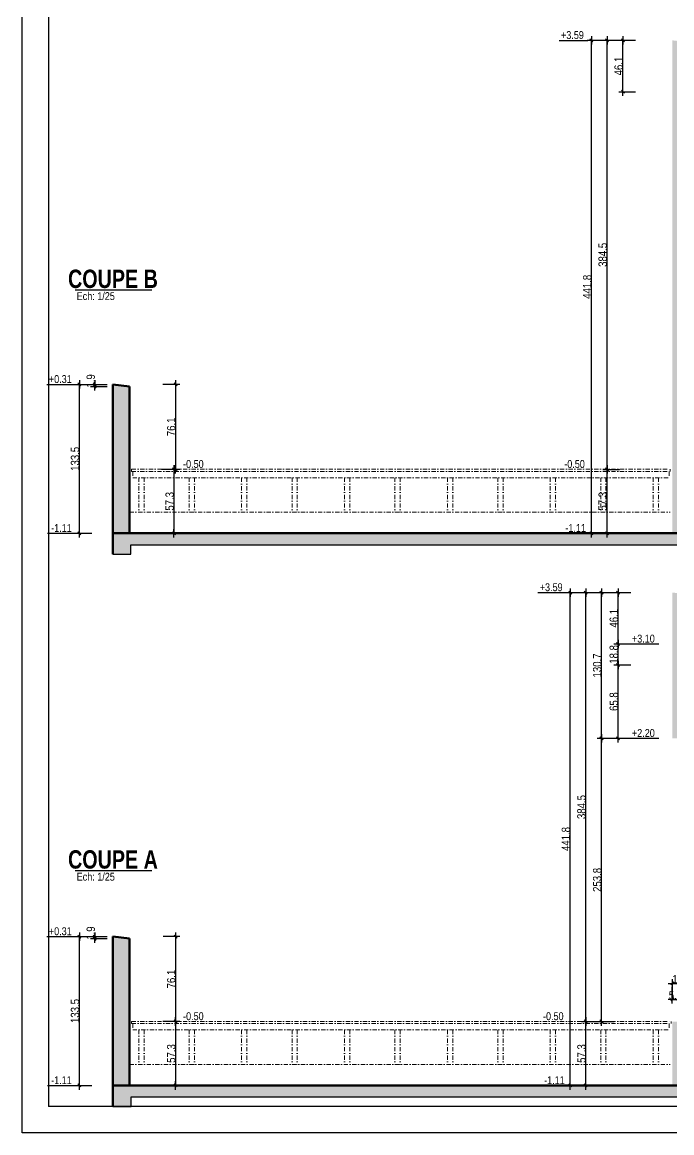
# Model space of a CAD drawing. Header units: millimetres. Extents: x 27344 to 33753, y -41751 to -37578.
# Drawn here: x 27344 to 28507, y -41751 to -39761 of the extents above; entities that cross this region are included whole.
import ezdxf
from ezdxf.enums import TextEntityAlignment as Align

# ---------------------------------------------------------------- set-up
doc = ezdxf.new("R2010")
doc.units = ezdxf.units.MM
doc.linetypes.add('TIRETPTX2', pattern=[50.8, 25.4, -12.7, 0, -12.7])
for name, color, linetype in [('01-Cad  2', 1, 'Continuous'), ('01_cote_gen', 4, 'Continuous'), ('01_poch_BN', 9, 'Continuous'), ('01_texte', 230, 'Continuous'), ('AA_COTES', 2, 'Continuous')]:
    doc.layers.add(name, color=color, linetype=linetype)
doc.layers.add('01_murs_coup', color=5, linetype='Continuous', lineweight=60)
doc.layers.add('01_tram_axes', color=2, linetype='TIRETPTX2', lineweight=9)
doc.styles.add('ARIAL NA', font='ARIALN.TTF')
doc.styles.add('impact', font='impact.ttf')
doc.styles.add('STYLE2', font='ARIALN.TTF')
doc.dimstyles.new('JB25', dxfattribs={"dimscale": 0.1, "dimtxt": 150, "dimasz": 15, "dimexe": 0.1, "dimexo": 0.1, "dimgap": 0.09, "dimtad": 1, "dimdec": 1, "dimlfac": 0.5, "dimdsep": 46, "dimtxsty": 'STYLE2', "dimblk1": 'BOND_G', "dimblk2": 'BOND_D', "dimsah": 1, "dimcen": 1.5, "dimdle": 0.01, "dimse1": 1, "dimse2": 1, "dimclrd": 4, "dimclre": 2, "dimclrt": 6, "dimazin": 2, "dimtfac": 2.333333, "dimtdec": 1, "dimtix": 1, "dimtmove": 2, "dimatfit": 3, "dimldrblk": 'BOND_G', "dimfxl": 1, "dimtolj": 1, "dimtzin": 0, "dimarcsym": 0})

# ---------------------------------------------------------------- blocks, each defined once
blk = doc.blocks.new('BOND_G')
at = {"layer": 'AA_COTES', "color": 0}
for p, q in [((0, -5), (0, 15)), ((5, 0), (-5, 0)), ((1.8, 1.8), (-1.8, -1.8))]:
    blk.add_line(p, q, dxfattribs=at)
blk = doc.blocks.new('BOND_D')
at = {"layer": 'AA_COTES', "color": 0}
for p, q in [((5, 0), (-5, 0)), ((-1.8, -1.8), (1.8, 1.8)), ((0, 5), (0, -15))]:
    blk.add_line(p, q, dxfattribs=at)
blk = doc.blocks.new('*D3561')
at = {"layer": '01_poch_BN', "color": 4, "lineweight": -2, "ltscale": 0.1, "transparency": 16777216}
for p, q in [((28506.1, -41512.1), (28504.6, -41512.1)), ((28507.6, -41512.1), (28518.8, -41512.1)), ((28520.3, -41512.1), (28521.8, -41512.1))]:
    blk.add_line(p, q, dxfattribs=at)
at = {"layer": 'Defpoints', "color": 0, "ltscale": 0.1, "transparency": 16777216}
for p in [(28518.8, -41512.1), (28507.6, -41525.5), (28518.8, -41525.5)]:
    blk.add_point(p, dxfattribs=at)
at = {"layer": '01_poch_BN', "color": 4, "lineweight": -2, "ltscale": 0.1, "transparency": 16777216, "xscale": 1.5, "yscale": 1.5, "zscale": 1.5}
blk.add_blockref('BOND_G', (28507.6, -41512.1), dxfattribs=at)
at = {"layer": '01_poch_BN', "color": 4, "lineweight": -2, "ltscale": 0.1, "transparency": 16777216, "xscale": 1.5, "yscale": 1.5, "zscale": 1.5, "rotation": 180}
blk.add_blockref('BOND_D', (28518.8, -41512.1), dxfattribs=at)
at = {"layer": '01_poch_BN', "color": 6, "ltscale": 0.1, "transparency": 16777216, "insert": (28513.2, -41504.5), "char_height": 15, "attachment_point": 5, "style": 'STYLE2'}
blk.add_mtext('\\A1;5.6', dxfattribs=at)
blk = doc.blocks.new('*D3563')
at = {"layer": '01_poch_BN', "color": 4, "lineweight": -2, "ltscale": 0.1, "transparency": 16777216}
blk.add_line((28509.1, -41483.4), (28539.9, -41483.4), dxfattribs=at)
at = {"layer": 'Defpoints', "color": 0, "ltscale": 0.1, "transparency": 16777216}
for p in [(28541.4, -41483.4), (28507.6, -41523.9), (28541.4, -41523.9)]:
    blk.add_point(p, dxfattribs=at)
at = {"layer": '01_poch_BN', "color": 4, "lineweight": -2, "ltscale": 0.1, "transparency": 16777216, "xscale": 1.5, "yscale": 1.5, "zscale": 1.5, "rotation": 180}
blk.add_blockref('BOND_G', (28507.6, -41483.4), dxfattribs=at)
at = {"layer": '01_poch_BN', "color": 4, "lineweight": -2, "ltscale": 0.1, "transparency": 16777216, "xscale": 1.5, "yscale": 1.5, "zscale": 1.5}
blk.add_blockref('BOND_D', (28541.4, -41483.4), dxfattribs=at)
at = {"layer": '01_poch_BN', "color": 6, "ltscale": 0.1, "transparency": 16777216, "insert": (28524.5, -41475.8), "char_height": 15, "attachment_point": 5, "style": 'STYLE2'}
blk.add_mtext('\\A1;16.9', dxfattribs=at)
blk = doc.blocks.new('*D3636')
at = {"layer": '01_cote_gen', "color": 4, "lineweight": -2, "ltscale": 0.1, "transparency": 16777216}
blk.add_line((27445.8, -41664.9), (27445.8, -41400.9), dxfattribs=at)
at = {"layer": 'Defpoints', "color": 0, "ltscale": 0.1, "transparency": 16777216}
for p in [(27445.8, -41399.4), (27505.6, -41399.4), (27505.6, -41666.4)]:
    blk.add_point(p, dxfattribs=at)
at = {"layer": '01_cote_gen', "color": 4, "lineweight": -2, "ltscale": 0.1, "transparency": 16777216, "xscale": 1.5, "yscale": 1.5, "zscale": 1.5}
for name, p, rotation in [('BOND_D', (27445.8, -41399.4), 90), ('BOND_G', (27445.8, -41666.4), 270)]:
    blk.add_blockref(name, p, dxfattribs=dict(at, rotation=rotation))
at = {"layer": '01_cote_gen', "color": 6, "ltscale": 0.1, "transparency": 16777216, "insert": (27438.1, -41532.9), "char_height": 15, "attachment_point": 5, "rotation": 90, "style": 'STYLE2'}
blk.add_mtext('\\A1;133.5', dxfattribs=at)
blk = doc.blocks.new('*D3637')
at = {"layer": '01_cote_gen', "color": 4, "lineweight": -2, "ltscale": 0.1, "transparency": 16777216}
blk.add_line((27473.3, -41401.7), (27473.3, -41400.9), dxfattribs=at)
at = {"layer": 'Defpoints', "color": 0, "ltscale": 0.1, "transparency": 16777216}
for p in [(27473.3, -41399.4), (27505.6, -41399.4), (27535.7, -41403.2)]:
    blk.add_point(p, dxfattribs=at)
at = {"layer": '01_cote_gen', "color": 4, "lineweight": -2, "ltscale": 0.1, "transparency": 16777216, "xscale": 1.5, "yscale": 1.5, "zscale": 1.5}
for name, p, rotation in [('BOND_D', (27473.3, -41399.4), 90), ('BOND_G', (27473.3, -41403.2), 270)]:
    blk.add_blockref(name, p, dxfattribs=dict(at, rotation=rotation))
at = {"layer": '01_cote_gen', "color": 6, "ltscale": 0.1, "transparency": 16777216, "insert": (27466.3, -41393.2), "char_height": 15, "attachment_point": 5, "rotation": 90, "style": 'STYLE2'}
blk.add_mtext('\\A1;1.9', dxfattribs=at)
blk = doc.blocks.new('*D3638')
at = {"layer": '01_cote_gen', "color": 4, "lineweight": -2, "ltscale": 0.1, "transparency": 16777216}
blk.add_line((27618.1, -41400.9), (27618.1, -41550.2), dxfattribs=at)
at = {"layer": 'Defpoints', "color": 0, "ltscale": 0.1, "transparency": 16777216}
for p in [(27505.6, -41399.4), (27607, -41551.7), (27618.1, -41551.7)]:
    blk.add_point(p, dxfattribs=at)
at = {"layer": '01_cote_gen', "color": 4, "lineweight": -2, "ltscale": 0.1, "transparency": 16777216, "xscale": 1.5, "yscale": 1.5, "zscale": 1.5}
for name, p, rotation in [('BOND_G', (27618.1, -41399.4), 90), ('BOND_D', (27618.1, -41551.7), 270)]:
    blk.add_blockref(name, p, dxfattribs=dict(at, rotation=rotation))
at = {"layer": '01_cote_gen', "color": 6, "ltscale": 0.1, "transparency": 16777216, "insert": (27610.4, -41475.6), "char_height": 15, "attachment_point": 5, "rotation": 90, "style": 'STYLE2'}
blk.add_mtext('\\A1;76.1', dxfattribs=at)
blk = doc.blocks.new('*D3639')
at = {"layer": '01_cote_gen', "color": 4, "lineweight": -2, "ltscale": 0.1, "transparency": 16777216}
blk.add_line((27618, -41553.2), (27618, -41664.9), dxfattribs=at)
at = {"layer": 'Defpoints', "color": 0, "ltscale": 0.1, "transparency": 16777216}
for p in [(27596.8, -41551.7), (27613.8, -41666.4), (27618, -41666.4)]:
    blk.add_point(p, dxfattribs=at)
at = {"layer": '01_cote_gen', "color": 4, "lineweight": -2, "ltscale": 0.1, "transparency": 16777216, "xscale": 1.5, "yscale": 1.5, "zscale": 1.5}
for name, p, rotation in [('BOND_G', (27618, -41551.7), 90), ('BOND_D', (27618, -41666.4), 270)]:
    blk.add_blockref(name, p, dxfattribs=dict(at, rotation=rotation))
at = {"layer": '01_cote_gen', "color": 6, "ltscale": 0.1, "transparency": 16777216, "insert": (27610.3, -41609.1), "char_height": 15, "attachment_point": 5, "rotation": 90, "style": 'STYLE2'}
blk.add_mtext('\\A1;57.3', dxfattribs=at)
blk = doc.blocks.new('*D3514')
at = {"layer": '01_cote_gen', "color": 4, "lineweight": -2, "ltscale": 0.1, "transparency": 16777216}
blk.add_line((28324.8, -41664.9), (28324.8, -40784.3), dxfattribs=at)
at = {"layer": 'Defpoints', "color": 0, "ltscale": 0.1, "transparency": 16777216}
for p in [(28324.8, -40782.8), (28373.8, -40782.8), (28469.5, -41666.4)]:
    blk.add_point(p, dxfattribs=at)
at = {"layer": '01_cote_gen', "color": 4, "lineweight": -2, "ltscale": 0.1, "transparency": 16777216, "xscale": 1.5, "yscale": 1.5, "zscale": 1.5}
for name, p, rotation in [('BOND_D', (28324.8, -40782.8), 90), ('BOND_G', (28324.8, -41666.4), 270)]:
    blk.add_blockref(name, p, dxfattribs=dict(at, rotation=rotation))
at = {"layer": '01_cote_gen', "color": 6, "ltscale": 0.1, "transparency": 16777216, "insert": (28317.1, -41224.6), "char_height": 15, "attachment_point": 5, "rotation": 90, "style": 'STYLE2'}
blk.add_mtext('\\A1;441.8', dxfattribs=at)
blk = doc.blocks.new('*D3515')
at = {"layer": '01_cote_gen', "color": 4, "lineweight": -2, "ltscale": 0.1, "transparency": 16777216}
blk.add_line((28352.7, -41664.9), (28352.7, -41553.2), dxfattribs=at)
at = {"layer": 'Defpoints', "color": 0, "ltscale": 0.1, "transparency": 16777216}
for p in [(28352.7, -41551.7), (28407.7, -41551.7), (28407.7, -41666.4)]:
    blk.add_point(p, dxfattribs=at)
at = {"layer": '01_cote_gen', "color": 4, "lineweight": -2, "ltscale": 0.1, "transparency": 16777216, "xscale": 1.5, "yscale": 1.5, "zscale": 1.5}
for name, p, rotation in [('BOND_D', (28352.7, -41551.7), 90), ('BOND_G', (28352.7, -41666.4), 270)]:
    blk.add_blockref(name, p, dxfattribs=dict(at, rotation=rotation))
at = {"layer": '01_cote_gen', "color": 6, "ltscale": 0.1, "transparency": 16777216, "insert": (28345, -41609.1), "char_height": 15, "attachment_point": 5, "rotation": 90, "style": 'STYLE2'}
blk.add_mtext('\\A1;57.3', dxfattribs=at)
blk = doc.blocks.new('*D3516')
at = {"layer": '01_cote_gen', "color": 4, "lineweight": -2, "ltscale": 0.1, "transparency": 16777216}
blk.add_line((28352.7, -41550.2), (28352.7, -40784.3), dxfattribs=at)
at = {"layer": 'Defpoints', "color": 0, "ltscale": 0.1, "transparency": 16777216}
for p in [(28352.7, -40782.8), (28373.8, -40782.8), (28399.6, -41551.7)]:
    blk.add_point(p, dxfattribs=at)
at = {"layer": '01_cote_gen', "color": 4, "lineweight": -2, "ltscale": 0.1, "transparency": 16777216, "xscale": 1.5, "yscale": 1.5, "zscale": 1.5}
for name, p, rotation in [('BOND_D', (28352.7, -40782.8), 90), ('BOND_G', (28352.7, -41551.7), 270)]:
    blk.add_blockref(name, p, dxfattribs=dict(at, rotation=rotation))
at = {"layer": '01_cote_gen', "color": 6, "ltscale": 0.1, "transparency": 16777216, "insert": (28345, -41167.3), "char_height": 15, "attachment_point": 5, "rotation": 90, "style": 'STYLE2'}
blk.add_mtext('\\A1;384.5', dxfattribs=at)
blk = doc.blocks.new('*D3648')
at = {"layer": '01_cote_gen', "color": 4, "lineweight": -2, "ltscale": 0.1, "transparency": 16777216}
blk.add_line((27445.8, -40675.1), (27445.8, -40411.2), dxfattribs=at)
at = {"layer": 'Defpoints', "color": 0, "ltscale": 0.1, "transparency": 16777216}
for p in [(27445.8, -40409.7), (27505.6, -40409.7), (27505.6, -40676.6)]:
    blk.add_point(p, dxfattribs=at)
at = {"layer": '01_cote_gen', "color": 4, "lineweight": -2, "ltscale": 0.1, "transparency": 16777216, "xscale": 1.5, "yscale": 1.5, "zscale": 1.5}
for name, p, rotation in [('BOND_D', (27445.8, -40409.7), 90), ('BOND_G', (27445.8, -40676.6), 270)]:
    blk.add_blockref(name, p, dxfattribs=dict(at, rotation=rotation))
at = {"layer": '01_cote_gen', "color": 6, "ltscale": 0.1, "transparency": 16777216, "insert": (27438.1, -40543.2), "char_height": 15, "attachment_point": 5, "rotation": 90, "style": 'STYLE2'}
blk.add_mtext('\\A1;133.5', dxfattribs=at)
blk = doc.blocks.new('*D3649')
at = {"layer": '01_cote_gen', "color": 4, "lineweight": -2, "ltscale": 0.1, "transparency": 16777216}
blk.add_line((27473.3, -40411.9), (27473.3, -40411.2), dxfattribs=at)
at = {"layer": 'Defpoints', "color": 0, "ltscale": 0.1, "transparency": 16777216}
for p in [(27473.3, -40409.7), (27505.6, -40409.7), (27535.7, -40413.4)]:
    blk.add_point(p, dxfattribs=at)
at = {"layer": '01_cote_gen', "color": 4, "lineweight": -2, "ltscale": 0.1, "transparency": 16777216, "xscale": 1.5, "yscale": 1.5, "zscale": 1.5}
for name, p, rotation in [('BOND_D', (27473.3, -40409.7), 90), ('BOND_G', (27473.3, -40413.4), 270)]:
    blk.add_blockref(name, p, dxfattribs=dict(at, rotation=rotation))
at = {"layer": '01_cote_gen', "color": 6, "ltscale": 0.1, "transparency": 16777216, "insert": (27466.3, -40403.5), "char_height": 15, "attachment_point": 5, "rotation": 90, "style": 'STYLE2'}
blk.add_mtext('\\A1;1.9', dxfattribs=at)
blk = doc.blocks.new('*D3650')
at = {"layer": '01_cote_gen', "color": 4, "lineweight": -2, "ltscale": 0.1, "transparency": 16777216}
blk.add_line((27618, -40411.2), (27618, -40560.5), dxfattribs=at)
at = {"layer": 'Defpoints', "color": 0, "ltscale": 0.1, "transparency": 16777216}
for p in [(27505.6, -40409.7), (27606.8, -40562), (27618, -40562)]:
    blk.add_point(p, dxfattribs=at)
at = {"layer": '01_cote_gen', "color": 4, "lineweight": -2, "ltscale": 0.1, "transparency": 16777216, "xscale": 1.5, "yscale": 1.5, "zscale": 1.5}
for name, p, rotation in [('BOND_G', (27618, -40409.7), 90), ('BOND_D', (27618, -40562), 270)]:
    blk.add_blockref(name, p, dxfattribs=dict(at, rotation=rotation))
at = {"layer": '01_cote_gen', "color": 6, "ltscale": 0.1, "transparency": 16777216, "insert": (27610.3, -40485.8), "char_height": 15, "attachment_point": 5, "rotation": 90, "style": 'STYLE2'}
blk.add_mtext('\\A1;76.1', dxfattribs=at)
blk = doc.blocks.new('*D3651')
at = {"layer": '01_cote_gen', "color": 4, "lineweight": -2, "ltscale": 0.1, "transparency": 16777216}
blk.add_line((27615.2, -40563.5), (27615.2, -40675.1), dxfattribs=at)
at = {"layer": 'Defpoints', "color": 0, "ltscale": 0.1, "transparency": 16777216}
for p in [(27596.8, -40562), (27611, -40676.6), (27615.2, -40676.6)]:
    blk.add_point(p, dxfattribs=at)
at = {"layer": '01_cote_gen', "color": 4, "lineweight": -2, "ltscale": 0.1, "transparency": 16777216, "xscale": 1.5, "yscale": 1.5, "zscale": 1.5}
for name, p, rotation in [('BOND_G', (27615.2, -40562), 90), ('BOND_D', (27615.2, -40676.6), 270)]:
    blk.add_blockref(name, p, dxfattribs=dict(at, rotation=rotation))
at = {"layer": '01_cote_gen', "color": 6, "ltscale": 0.1, "transparency": 16777216, "insert": (27607.5, -40619.3), "char_height": 15, "attachment_point": 5, "rotation": 90, "style": 'STYLE2'}
blk.add_mtext('\\A1;57.3', dxfattribs=at)
blk = doc.blocks.new('*D3652')
at = {"layer": '01_cote_gen', "color": 4, "lineweight": -2, "ltscale": 0.1, "transparency": 16777216}
blk.add_line((28362.8, -40675.1), (28362.8, -39794.5), dxfattribs=at)
at = {"layer": 'Defpoints', "color": 0, "ltscale": 0.1, "transparency": 16777216}
for p in [(28362.8, -39793), (28411.9, -39793), (28507.6, -40676.6)]:
    blk.add_point(p, dxfattribs=at)
at = {"layer": '01_cote_gen', "color": 4, "lineweight": -2, "ltscale": 0.1, "transparency": 16777216, "xscale": 1.5, "yscale": 1.5, "zscale": 1.5}
for name, p, rotation in [('BOND_D', (28362.8, -39793), 90), ('BOND_G', (28362.8, -40676.6), 270)]:
    blk.add_blockref(name, p, dxfattribs=dict(at, rotation=rotation))
at = {"layer": '01_cote_gen', "color": 6, "ltscale": 0.1, "transparency": 16777216, "insert": (28355.2, -40234.8), "char_height": 15, "attachment_point": 5, "rotation": 90, "style": 'STYLE2'}
blk.add_mtext('\\A1;441.8', dxfattribs=at)
blk = doc.blocks.new('*D3527')
at = {"layer": '01_cote_gen', "color": 4, "lineweight": -2, "ltscale": 0.1, "transparency": 16777216}
blk.add_line((28390.7, -40675.1), (28390.7, -40563.5), dxfattribs=at)
at = {"layer": 'Defpoints', "color": 0, "ltscale": 0.1, "transparency": 16777216}
for p in [(28390.7, -40562), (28445.7, -40562), (28445.7, -40676.6)]:
    blk.add_point(p, dxfattribs=at)
at = {"layer": '01_cote_gen', "color": 4, "lineweight": -2, "ltscale": 0.1, "transparency": 16777216, "xscale": 1.5, "yscale": 1.5, "zscale": 1.5}
for name, p, rotation in [('BOND_D', (28390.7, -40562), 90), ('BOND_G', (28390.7, -40676.6), 270)]:
    blk.add_blockref(name, p, dxfattribs=dict(at, rotation=rotation))
at = {"layer": '01_cote_gen', "color": 6, "ltscale": 0.1, "transparency": 16777216, "insert": (28383, -40619.3), "char_height": 15, "attachment_point": 5, "rotation": 90, "style": 'STYLE2'}
blk.add_mtext('\\A1;57.3', dxfattribs=at)
blk = doc.blocks.new('*D3653')
at = {"layer": '01_cote_gen', "color": 4, "lineweight": -2, "ltscale": 0.1, "transparency": 16777216}
blk.add_line((28390.7, -40560.5), (28390.7, -39794.5), dxfattribs=at)
at = {"layer": 'Defpoints', "color": 0, "ltscale": 0.1, "transparency": 16777216}
for p in [(28390.7, -39793), (28411.9, -39793), (28437.7, -40562)]:
    blk.add_point(p, dxfattribs=at)
at = {"layer": '01_cote_gen', "color": 4, "lineweight": -2, "ltscale": 0.1, "transparency": 16777216, "xscale": 1.5, "yscale": 1.5, "zscale": 1.5}
for name, p, rotation in [('BOND_D', (28390.7, -39793), 90), ('BOND_G', (28390.7, -40562), 270)]:
    blk.add_blockref(name, p, dxfattribs=dict(at, rotation=rotation))
at = {"layer": '01_cote_gen', "color": 6, "ltscale": 0.1, "transparency": 16777216, "insert": (28383, -40177.5), "char_height": 15, "attachment_point": 5, "rotation": 90, "style": 'STYLE2'}
blk.add_mtext('\\A1;384.5', dxfattribs=at)
blk = doc.blocks.new('*D3529')
at = {"layer": '01_cote_gen', "color": 4, "lineweight": -2, "ltscale": 0.1, "transparency": 16777216}
blk.add_line((28380.8, -41042.6), (28380.8, -40784.3), dxfattribs=at)
at = {"layer": 'Defpoints', "color": 0, "ltscale": 0.1, "transparency": 16777216}
for p in [(28380.8, -40782.8), (28402, -40782.8), (28402, -41044.1)]:
    blk.add_point(p, dxfattribs=at)
at = {"layer": '01_cote_gen', "color": 4, "lineweight": -2, "ltscale": 0.1, "transparency": 16777216, "xscale": 1.5, "yscale": 1.5, "zscale": 1.5}
for name, p, rotation in [('BOND_D', (28380.8, -40782.8), 90), ('BOND_G', (28380.8, -41044.1), 270)]:
    blk.add_blockref(name, p, dxfattribs=dict(at, rotation=rotation))
at = {"layer": '01_cote_gen', "color": 6, "ltscale": 0.1, "transparency": 16777216, "insert": (28373.1, -40913.5), "char_height": 15, "attachment_point": 5, "rotation": 90, "style": 'STYLE2'}
blk.add_mtext('\\A1;130.7', dxfattribs=at)
blk = doc.blocks.new('*D3530')
at = {"layer": '01_cote_gen', "color": 4, "lineweight": -2, "ltscale": 0.1, "transparency": 16777216}
blk.add_line((28410.6, -41042.6), (28410.6, -40914), dxfattribs=at)
at = {"layer": 'Defpoints', "color": 0, "ltscale": 0.1, "transparency": 16777216}
for p in [(28410.6, -40912.5), (28503.3, -40912.5), (28469.5, -41044.1)]:
    blk.add_point(p, dxfattribs=at)
at = {"layer": '01_cote_gen', "color": 4, "lineweight": -2, "ltscale": 0.1, "transparency": 16777216, "xscale": 1.5, "yscale": 1.5, "zscale": 1.5}
for name, p, rotation in [('BOND_D', (28410.6, -40912.5), 90), ('BOND_G', (28410.6, -41044.1), 270)]:
    blk.add_blockref(name, p, dxfattribs=dict(at, rotation=rotation))
at = {"layer": '01_cote_gen', "color": 6, "ltscale": 0.1, "transparency": 16777216, "insert": (28402.9, -40978.3), "char_height": 15, "attachment_point": 5, "rotation": 90, "style": 'STYLE2'}
blk.add_mtext('\\A1;65.8', dxfattribs=at)
blk = doc.blocks.new('*D3531')
at = {"layer": '01_cote_gen', "color": 4, "lineweight": -2, "ltscale": 0.1, "transparency": 16777216}
blk.add_line((28410.6, -40911), (28410.6, -40876.4), dxfattribs=at)
at = {"layer": 'Defpoints', "color": 0, "ltscale": 0.1, "transparency": 16777216}
for p in [(28410.6, -40874.9), (28503.3, -40874.9), (28424.1, -40912.5)]:
    blk.add_point(p, dxfattribs=at)
at = {"layer": '01_cote_gen', "color": 4, "lineweight": -2, "ltscale": 0.1, "transparency": 16777216, "xscale": 1.5, "yscale": 1.5, "zscale": 1.5}
for name, p, rotation in [('BOND_D', (28410.6, -40874.9), 90), ('BOND_G', (28410.6, -40912.5), 270)]:
    blk.add_blockref(name, p, dxfattribs=dict(at, rotation=rotation))
at = {"layer": '01_cote_gen', "color": 6, "ltscale": 0.1, "transparency": 16777216, "insert": (28402.9, -40893.7), "char_height": 15, "attachment_point": 5, "rotation": 90, "style": 'STYLE2'}
blk.add_mtext('\\A1;18.8', dxfattribs=at)
blk = doc.blocks.new('*D3532')
at = {"layer": '01_cote_gen', "color": 4, "lineweight": -2, "ltscale": 0.1, "transparency": 16777216}
blk.add_line((28410.6, -40873.4), (28410.6, -40784.3), dxfattribs=at)
at = {"layer": 'Defpoints', "color": 0, "ltscale": 0.1, "transparency": 16777216}
for p in [(28410.6, -40782.8), (28431.7, -40782.8), (28431.7, -40874.9)]:
    blk.add_point(p, dxfattribs=at)
at = {"layer": '01_cote_gen', "color": 4, "lineweight": -2, "ltscale": 0.1, "transparency": 16777216, "xscale": 1.5, "yscale": 1.5, "zscale": 1.5}
for name, p, rotation in [('BOND_D', (28410.6, -40782.8), 90), ('BOND_G', (28410.6, -40874.9), 270)]:
    blk.add_blockref(name, p, dxfattribs=dict(at, rotation=rotation))
at = {"layer": '01_cote_gen', "color": 6, "ltscale": 0.1, "transparency": 16777216, "insert": (28402.9, -40828.9), "char_height": 15, "attachment_point": 5, "rotation": 90, "style": 'STYLE2'}
blk.add_mtext('\\A1;46.1', dxfattribs=at)
blk = doc.blocks.new('*D3654')
at = {"layer": '01_cote_gen', "color": 4, "lineweight": -2, "ltscale": 0.1, "transparency": 16777216}
blk.add_line((28419.1, -39883.7), (28419.1, -39794.5), dxfattribs=at)
at = {"layer": 'Defpoints', "color": 0, "ltscale": 0.1, "transparency": 16777216}
for p in [(28419.1, -39793), (28507.6, -39793), (28541.4, -39885.2)]:
    blk.add_point(p, dxfattribs=at)
at = {"layer": '01_cote_gen', "color": 4, "lineweight": -2, "ltscale": 0.1, "transparency": 16777216, "xscale": 1.5, "yscale": 1.5, "zscale": 1.5}
for name, p, rotation in [('BOND_D', (28419.1, -39793), 90), ('BOND_G', (28419.1, -39885.2), 270)]:
    blk.add_blockref(name, p, dxfattribs=dict(at, rotation=rotation))
at = {"layer": '01_cote_gen', "color": 6, "ltscale": 0.1, "transparency": 16777216, "insert": (28411.5, -39839.1), "char_height": 15, "attachment_point": 5, "rotation": 90, "style": 'STYLE2'}
blk.add_mtext('\\A1;46.1', dxfattribs=at)
blk = doc.blocks.new('*D3665')
at = {"layer": '01_cote_gen', "color": 4, "lineweight": -2, "ltscale": 0.1, "transparency": 16777216}
blk.add_line((28380.8, -41550.2), (28380.8, -41045.6), dxfattribs=at)
at = {"layer": 'Defpoints', "color": 0, "ltscale": 0.1, "transparency": 16777216}
for p in [(28380.8, -41044.1), (28541.4, -41044.1), (28541.4, -41551.7)]:
    blk.add_point(p, dxfattribs=at)
at = {"layer": '01_cote_gen', "color": 4, "lineweight": -2, "ltscale": 0.1, "transparency": 16777216, "xscale": 1.5, "yscale": 1.5, "zscale": 1.5}
for name, p, rotation in [('BOND_D', (28380.8, -41044.1), 90), ('BOND_G', (28380.8, -41551.7), 270)]:
    blk.add_blockref(name, p, dxfattribs=dict(at, rotation=rotation))
at = {"layer": '01_cote_gen', "color": 6, "ltscale": 0.1, "transparency": 16777216, "insert": (28373.1, -41297.9), "char_height": 15, "attachment_point": 5, "rotation": 90, "style": 'STYLE2'}
blk.add_mtext('\\A1;253.8', dxfattribs=at)

msp = doc.modelspace()

# ---------------------------------------------------------------- hatches: boundary and pattern name
at = {"layer": '01_poch_BN', "ltscale": 0.1}
h = msp.add_hatch(color=256, dxfattribs=at)
h.dxf.hatch_style = 1
h.paths.add_polyline_path([(28977.62, -40676.63), (27505.58, -40676.63), (27505.58, -40714.1), (27537.73, -40714.1), (27537.73, -40697.49), (28949.37, -40697.49), (28949.37, -40714.03), (28977.62, -40714.03)])
h.paths.add_polyline_path([(27535.66, -40413.43), (27505.58, -40409.67), (27505.58, -40676.63), (27535.66, -40676.63)])
h.paths.add_polyline_path([(30107.5, -39984.79), (30077.42, -39988.55), (30077.42, -40016.75), (29402.43, -40016.75), (29402.43, -39975.39), (29364.83, -39975.39), (29364.83, -40054.35), (29400.55, -40054.35), (29438.15, -40054.48), (29438.15, -40054.35), (30077.42, -40054.35), (30077.42, -40763.92), (30107.5, -40763.92), (30107.5, -40676.63), (30107.5, -40614.59)])
h.paths.add_polyline_path([(29438.15, -40054.48), (29400.55, -40054.48), (29400.55, -40740.55), (29438.15, -40740.55)], flags=17)
h.paths.add_polyline_path([(29438.15, -40740.55), (29400.55, -40740.55), (29400.55, -40763.92), (29438.15, -40763.92)], flags=17)
h.paths.add_polyline_path([(28977.62, -39862.59), (28940.02, -39862.59), (28940.02, -39885.15), (28541.39, -39885.15), (28541.39, -39796.79), (28507.55, -39793.03), (28507.55, -40676.63), (28541.39, -40676.63), (28541.39, -39922.75), (28940.02, -39922.75), (28940.02, -40676.63), (28977.62, -40676.63)])
h = msp.add_hatch(color=256, dxfattribs=at)
h.dxf.hatch_style = 1
h.paths.add_polyline_path([(29402.43, -40782.8), (29364.83, -40786.56), (29364.83, -40874.92), (28541.39, -40874.92), (28541.39, -40786.56), (28507.55, -40782.8), (28507.55, -41044.12), (28541.39, -41044.12), (28541.39, -40912.52), (28983.19, -40912.52), (28983.19, -41140), (29017.03, -41140), (29017.03, -40912.52), (29364.83, -40912.52), (29364.83, -41044.12), (29402.43, -41044.12)])
h.paths.add_polyline_path([(29402.43, -41044.12), (29364.83, -41044.12), (29364.83, -41666.4), (29402.43, -41666.4)])
h.paths.add_polyline_path([(30107.5, -41666.4), (29364.83, -41666.4), (29364.83, -41703.87), (29390.39, -41703.87), (29390.39, -41685.52), (30087.3, -41685.52), (30087.3, -41703.17), (30107.5, -41703.17)])
h.paths.add_polyline_path([(30107.5, -41608.12), (30103.74, -41604.36), (30081.18, -41604.36), (30077.42, -41608.12), (30077.42, -41666.4), (30107.5, -41666.4)])
h.paths.add_polyline_path([(30141.34, -41608.12), (30137.58, -41604.36), (30115.02, -41604.36), (30111.26, -41608.12), (30111.26, -41666.4), (30141.34, -41666.4)])
h.paths.add_polyline_path([(30282.98, -41666.4), (30111.26, -41666.4), (30111.26, -41703.87), (30124.4, -41703.87), (30124.4, -41679.49), (30282.98, -41679.49)])
h.paths.add_polyline_path([(29017.03, -41563), (29001.99, -41563), (29001.99, -41551.72), (28983.19, -41551.72), (28983.19, -41666.4), (29017.03, -41666.4)])
h.paths.add_polyline_path([(29017.03, -41666.4), (27505.58, -41666.4), (27505.58, -41703.87), (27538.45, -41704.18), (27538.45, -41686.69), (29004.49, -41686.69), (29004.43, -41703.6), (29017.03, -41703.87)])
h.paths.add_polyline_path([(28541.39, -41557.36), (28518.83, -41557.36), (28518.83, -41551.72), (28507.55, -41551.72), (28507.55, -41666.4), (28541.39, -41666.4)])
h.paths.add_polyline_path([(27535.66, -41403.2), (27505.58, -41399.44), (27505.58, -41666.4), (27535.66, -41666.4)])

# ---------------------------------------------------------------- linework, layer by layer
at = {"layer": '01-Cad  2'}
for p, q in [((27343.51, -41751.18), (27343.51, -37577.58)), ((27390.51, -37624.58), (27390.51, -41704.18)), ((32765.9, -41704.18), (27390.51, -41704.18)), ((32765.9, -41751.18), (27343.51, -41751.18))]:
    msp.add_line(p, q, dxfattribs=at)
at = {"layer": '01_murs_coup'}
for p, q in [((27505.58, -40409.67), (27535.66, -40413.43)), ((27505.58, -40409.67), (27505.58, -40676.63)), ((27535.66, -40413.43), (27535.66, -40676.63)), ((27505.58, -40676.63), (28977.62, -40676.63)), ((27505.58, -40676.63), (27505.58, -40714.1)), ((27505.58, -41399.44), (27535.66, -41403.2)), ((27505.58, -41399.44), (27505.58, -41666.4)), ((27535.66, -41403.2), (27535.66, -41666.4)), ((27505.58, -41666.4), (29017.03, -41666.4)), ((27505.58, -41666.4), (27505.58, -41703.87))]:
    msp.add_line(p, q, dxfattribs=at)
at = {"layer": '01_poch_BN', "ltscale": 0.1}
for p, q in [((27537.73, -40714.1), (27537.73, -40697.49)), ((27537.73, -40697.49), (28949.37, -40697.49)), ((27505.58, -40714.1), (27537.73, -40714.1)), ((27505.58, -41703.87), (27538.45, -41704.18)), ((27538.45, -41704.18), (27538.45, -41686.69)), ((27538.45, -41686.69), (29004.49, -41686.69))]:
    msp.add_line(p, q, dxfattribs=at)
at = {"layer": '01_texte'}
for p, q in [((28304.76, -39793.03), (28356.31, -39793.03)), ((27438.48, -40240.28), (27575.35, -40240.28)), ((27387.7, -40409.67), (27439.25, -40409.67)), ((27388.78, -40676.63), (27438.73, -40676.63)), ((28266.7, -40782.8), (28318.26, -40782.8)), ((28431.74, -40874.92), (28483.3, -40874.92)), ((28431.74, -41044.12), (28483.3, -41044.12)), ((27438.48, -41281), (27575.35, -41281)), ((27387.7, -41399.44), (27439.25, -41399.44)), ((27388.78, -41666.4), (27438.73, -41666.4))]:
    msp.add_line(p, q, dxfattribs=at)
at = {"layer": '01_tram_axes', "ltscale": 0.3}
for p, q in [((27539.42, -40561.95), (27539.42, -40565.71)), ((27539.42, -40561.95), (28503.79, -40561.95)), ((27539.42, -40565.71), (28503.79, -40565.71)), ((27541.3, -40565.71), (27541.3, -40576.99)), ((28501.91, -40565.71), (28501.91, -40576.99)), ((28503.79, -40561.95), (28503.79, -40565.71)), ((27541.3, -40576.99), (28501.91, -40576.99)), ((27552.18, -40576.99), (27552.18, -40639.03)), ((27561.58, -40576.99), (27561.58, -40639.03)), ((27642.42, -40576.99), (27642.42, -40639.03)), ((27651.82, -40576.99), (27651.82, -40639.03)), ((27736.42, -40576.99), (27736.42, -40639.03)), ((27745.82, -40576.99), (27745.82, -40639.03)), ((27826.66, -40576.99), (27826.66, -40639.03)), ((27836.06, -40576.99), (27836.06, -40639.03)), ((27920.66, -40576.99), (27920.66, -40639.03)), ((27930.06, -40576.99), (27930.06, -40639.03)), ((28010.9, -40576.99), (28010.9, -40639.03)), ((28020.3, -40576.99), (28020.3, -40639.03)), ((28104.9, -40576.99), (28104.9, -40639.03)), ((28114.3, -40576.99), (28114.3, -40639.03)), ((28195.14, -40576.99), (28195.14, -40639.03)), ((28204.54, -40576.99), (28204.54, -40639.03)), ((28289.14, -40576.99), (28289.14, -40639.03)), ((28298.54, -40576.99), (28298.54, -40639.03)), ((28379.38, -40576.99), (28379.38, -40639.03)), ((28388.78, -40576.99), (28388.78, -40639.03)), ((28473.38, -40576.99), (28473.38, -40639.03)), ((28482.78, -40576.99), (28482.78, -40639.03)), ((27535.66, -40639.03), (28503.79, -40639.03)), ((27539.42, -41551.72), (27539.42, -41555.48)), ((27539.42, -41551.72), (28505.67, -41551.72)), ((27539.42, -41555.48), (28505.67, -41555.48)), ((27541.3, -41555.48), (27541.3, -41566.76)), ((28501.91, -41555.48), (28501.91, -41566.76)), ((28505.67, -41551.72), (28505.67, -41555.48)), ((27541.3, -41566.76), (28501.91, -41566.76)), ((27552.18, -41566.76), (27552.18, -41628.8)), ((27561.58, -41566.76), (27561.58, -41628.8)), ((27642.42, -41566.76), (27642.42, -41628.8)), ((27651.82, -41566.76), (27651.82, -41628.8)), ((27736.42, -41566.76), (27736.42, -41628.8)), ((27745.82, -41566.76), (27745.82, -41628.8)), ((27826.66, -41566.76), (27826.66, -41628.8)), ((27836.06, -41566.76), (27836.06, -41628.8)), ((27920.66, -41566.76), (27920.66, -41628.8)), ((27930.06, -41566.76), (27930.06, -41628.8)), ((28010.9, -41566.76), (28010.9, -41628.8)), ((28020.3, -41566.76), (28020.3, -41628.8)), ((28104.9, -41566.76), (28104.9, -41628.8)), ((28114.3, -41566.76), (28114.3, -41628.8)), ((28195.14, -41566.76), (28195.14, -41628.8)), ((28204.54, -41566.76), (28204.54, -41628.8)), ((28289.14, -41566.76), (28289.14, -41628.8)), ((28298.54, -41566.76), (28298.54, -41628.8)), ((28379.38, -41566.76), (28379.38, -41628.8)), ((28388.78, -41566.76), (28388.78, -41628.8)), ((28473.38, -41566.76), (28473.38, -41628.8)), ((28482.78, -41566.76), (28482.78, -41628.8)), ((27535.66, -41628.8), (28503.79, -41628.8))]:
    msp.add_line(p, q, dxfattribs=at)

# ---------------------------------------------------------------- texts
at = {"layer": '01_texte'}
for s, style, p in [('+3.59', 'ARIAL NA', (28308.31, -39790.57)), ('Ech: 1/25', 'STYLE2', (27441.05, -40258.53)), ('+0.31', 'ARIAL NA', (27391.25, -40407.21)), ('-0.50', 'ARIAL NA', (27631.55, -40559.49)), ('-0.50', 'ARIAL NA', (28314.13, -40559.49)), ('-1.11', 'ARIAL NA', (27395.4, -40674.17)), ('-1.11', 'ARIAL NA', (28316.12, -40674.17)), ('+3.59', 'ARIAL NA', (28270.26, -40780.34)), ('+3.10', 'ARIAL NA', (28435.3, -40872.46)), ('+2.20', 'ARIAL NA', (28435.3, -41041.66)), ('Ech: 1/25', 'STYLE2', (27441.05, -41299.24)), ('+0.31', 'ARIAL NA', (27391.25, -41396.98)), ('-0.50', 'ARIAL NA', (27631.55, -41549.26)), ('-0.50', 'ARIAL NA', (28276.08, -41549.26)), ('-1.11', 'ARIAL NA', (27395.4, -41663.94)), ('-1.11', 'ARIAL NA', (28278.07, -41663.94))]:
    msp.add_text(s, height=14.1, dxfattribs=dict(at, style=style)).set_placement(p)
at = {"layer": '01_texte', "style": 'impact'}
for s, p in [('COUPE B', (27505.99, -40220.45)), ('COUPE A', (27505.99, -41261.17))]:
    msp.add_text(s, height=32.9, dxfattribs=at).set_placement(p, align=Align.MIDDLE)

# ---------------------------------------------------------------- dimensions: what is measured, and where the dimension line sits
at = {"layer": '01_cote_gen', "ltscale": 0.1}
for base, p1, p2, picture, middle in [((28362.84, -39793.03), (28507.55, -40676.63), (28411.85, -39793.03), '*D3652', (28355.17, -40234.83)), ((28390.7, -39793.03), (28437.69, -40561.95), (28411.85, -39793.03), '*D3653', (28383.04, -40177.49)), ((28419.13, -39793.03), (28541.39, -39885.15), (28507.55, -39793.03), '*D3654', (28411.46, -39839.09)), ((27445.78, -40409.67), (27505.58, -40676.63), (27505.58, -40409.67), '*D3648', (27438.11, -40543.15)), ((27617.98, -40561.95), (27505.58, -40409.67), (27606.84, -40561.95), '*D3650', (27610.31, -40485.81)), ((27615.16, -40676.63), (27596.83, -40561.95), (27610.98, -40676.63), '*D3651', (27607.49, -40619.29)), ((28390.7, -40561.95), (28445.74, -40676.63), (28445.74, -40561.95), '*D3527', (28383.04, -40619.29)), ((28324.79, -40782.8), (28469.5, -41666.4), (28373.8, -40782.8), '*D3514', (28317.12, -41224.6)), ((28352.65, -40782.8), (28399.63, -41551.72), (28373.8, -40782.8), '*D3516', (28344.99, -41167.26)), ((28380.8, -40782.8), (28401.95, -41044.12), (28401.95, -40782.8), '*D3529', (28373.13, -40913.46)), ((28410.59, -40782.8), (28431.74, -40874.92), (28431.74, -40782.8), '*D3532', (28402.92, -40828.86)), ((28410.59, -40874.92), (28424.08, -40912.52), (28503.34, -40874.92), '*D3531', (28402.92, -40893.72)), ((28410.59, -40912.52), (28469.5, -41044.12), (28503.34, -40912.52), '*D3530', (28402.92, -40978.32)), ((28380.8, -41044.12), (28541.39, -41551.72), (28541.39, -41044.12), '*D3665', (28373.13, -41297.92)), ((27445.78, -41399.44), (27505.58, -41666.4), (27505.58, -41399.44), '*D3636', (27438.11, -41532.92)), ((27618.11, -41551.72), (27505.58, -41399.44), (27606.98, -41551.72), '*D3638', (27610.45, -41475.58)), ((27617.98, -41666.4), (27596.83, -41551.72), (27613.81, -41666.4), '*D3639', (27610.31, -41609.06)), ((28352.65, -41551.72), (28407.69, -41666.4), (28407.69, -41551.72), '*D3515', (28344.99, -41609.06))]:
    dim = msp.add_linear_dim(base=base, p1=p1, p2=p2, angle=90, dimstyle='JB25', dxfattribs=at)
    dim.commit()
    dim.dimension.update_dxf_attribs({"geometry": picture, "text_midpoint": middle})
for base, p1, p2, picture, middle in [((27473.34, -40409.67), (27535.66, -40413.43), (27505.58, -40409.67), '*D3649', (27466.26, -40403.48)), ((27473.34, -41399.44), (27535.66, -41403.2), (27505.58, -41399.44), '*D3637', (27466.26, -41393.25))]:
    dim = msp.add_linear_dim(base=base, p1=p1, p2=p2, angle=90, dimstyle='JB25', dxfattribs=at)
    dim.commit()
    dim.dimension.update_dxf_attribs({"geometry": picture, "text_midpoint": middle, "dimtype": 160})
at = {"layer": '01_poch_BN', "ltscale": 0.1}
for base, p1, p2, picture, middle in [((28541.39, -41483.43), (28507.55, -41523.86), (28541.39, -41523.86), '*D3563', (28524.47, -41475.77)), ((28518.83, -41512.13), (28507.55, -41525.47), (28518.83, -41525.47), '*D3561', (28513.19, -41504.47))]:
    dim = msp.add_linear_dim(base=base, p1=p1, p2=p2, dimstyle='JB25', dxfattribs=at)
    dim.commit()
    dim.dimension.update_dxf_attribs({"geometry": picture, "text_midpoint": middle})

doc.saveas('drawing.dxf')
